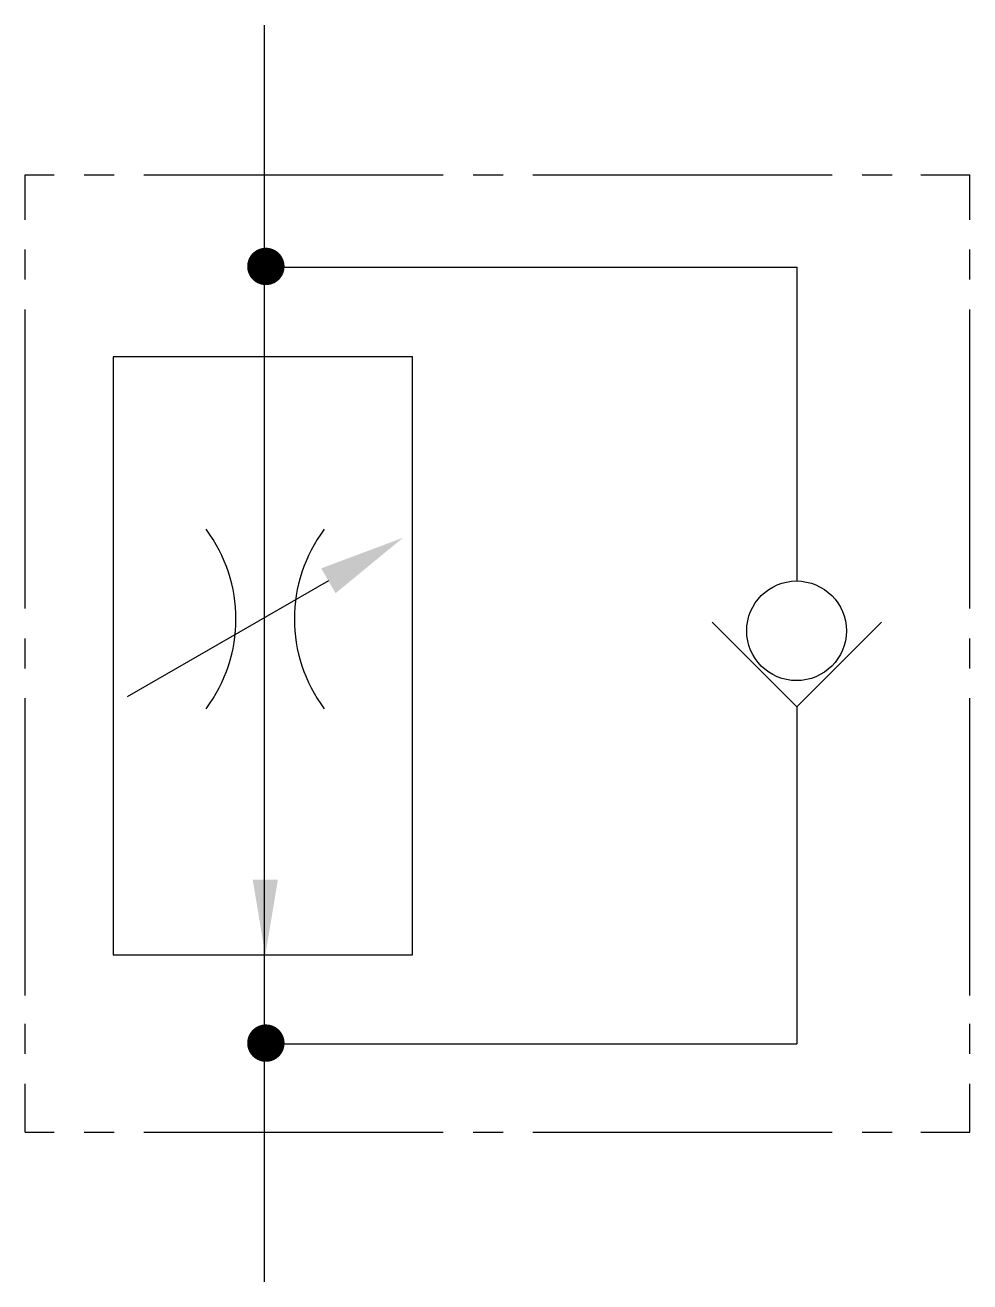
# Model space of a CAD drawing. Extents: x 442.8 to 474.4, y 35.7 to 77.8.
import ezdxf

# ---------------------------------------------------------------- set-up
doc = ezdxf.new("R2010")
doc.units = 0
doc.header["$LTSCALE"] = 5
doc.header["$MEASUREMENT"] = 0
doc.layers.add('11', color=1, linetype='CONTINUOUS')
doc.layers.add('12', color=2, linetype='CONTINUOUS')

# ---------------------------------------------------------------- blocks, each defined once
blk = doc.blocks.new('5237', base_point=(345.201, 24.845))
at = {"layer": '11'}
for centre, start, end in [((345.196, 30.885), 233.1301, 306.8699), ((345.196, 18.931), 53.1301, 126.8699)]:
    blk.add_arc(centre, 5, start, end, dxfattribs=at)
blk = doc.blocks.new('5221', base_point=(319.601, 303.802))
at = {"layer": '11'}
blk.add_line((318.28, 300.922), (315.625, 293.628), dxfattribs=at)
at = {"layer": '12'}
blk.add_solid([(317.829, 301.086), (318.731, 300.758), (319.265, 303.628)], dxfattribs=at)

msp = doc.modelspace()

# ---------------------------------------------------------------- linework, layer by layer
at = {"layer": '11'}
for p, q in [((450.814, 77.755), (450.814, 35.737)), ((450.814, 77.755), (450.814, 46.66)), ((450.814, 69.666), (468.623, 69.666)), ((468.623, 59.17), (468.623, 69.666)), ((445.774, 66.666), (445.774, 46.666)), ((455.774, 66.666), (445.774, 66.666)), ((455.774, 46.666), (455.774, 66.666)), ((465.782, 57.794), (468.61, 54.966)), ((468.61, 54.966), (471.439, 57.794)), ((468.611, 54.968), (468.611, 43.692)), ((445.774, 46.666), (455.774, 46.666)), ((450.814, 43.692), (468.611, 43.692))]:
    msp.add_line(p, q, dxfattribs=at)
at = {"layer": '11', "const_width": 0.625}
for points in [[(450.559, 69.687, 1), (451.184, 69.687, 1)], [(450.559, 43.719, 1), (451.184, 43.719, 1)]]:
    msp.add_lwpolyline(points, format="xyb", close=True, dxfattribs=at)
at = {"layer": '11'}
msp.add_circle((468.606, 57.505), 1.665, dxfattribs=at)
at = {"layer": '12'}
for p, q in [((442.827, 71.249), (442.827, 72.754)), ((442.827, 72.754), (443.797, 72.754)), ((444.797, 72.754), (445.797, 72.754)), ((446.797, 72.754), (456.797, 72.754)), ((457.797, 72.754), (458.797, 72.754)), ((459.797, 72.754), (469.797, 72.754)), ((470.797, 72.754), (471.797, 72.754)), ((472.761, 72.754), (474.397, 72.754)), ((474.397, 71.249), (474.397, 72.754)), ((442.827, 69.249), (442.827, 70.249)), ((474.397, 69.249), (474.397, 70.249)), ((442.827, 58.249), (442.827, 68.249)), ((474.397, 58.249), (474.397, 68.249)), ((442.827, 56.249), (442.827, 57.249)), ((474.397, 56.249), (474.397, 57.249)), ((442.827, 45.317), (442.827, 55.249)), ((474.397, 45.317), (474.397, 55.249)), ((442.827, 43.359), (442.827, 44.359)), ((474.397, 43.359), (474.397, 44.359)), ((442.827, 40.737), (442.827, 42.359)), ((474.397, 40.737), (474.397, 42.359)), ((442.827, 40.737), (443.797, 40.737)), ((444.797, 40.737), (445.797, 40.737)), ((446.797, 40.737), (456.797, 40.737)), ((457.797, 40.737), (458.797, 40.737)), ((459.797, 40.737), (469.797, 40.737)), ((470.797, 40.737), (471.797, 40.737)), ((472.761, 40.737), (474.397, 40.737))]:
    msp.add_line(p, q, dxfattribs=at)
msp.add_solid([(451.272, 49.18), (450.432, 49.18), (450.852, 46.66)], dxfattribs=at)

# ---------------------------------------------------------------- block references
at = {"layer": '11'}
for name, p, rotation in [('5221', (455.825, 60.534), 320), ('5237', (450.911, 57.905), 90)]:
    msp.add_blockref(name, p, dxfattribs=dict(at, rotation=rotation))

doc.saveas('drawing.dxf')
